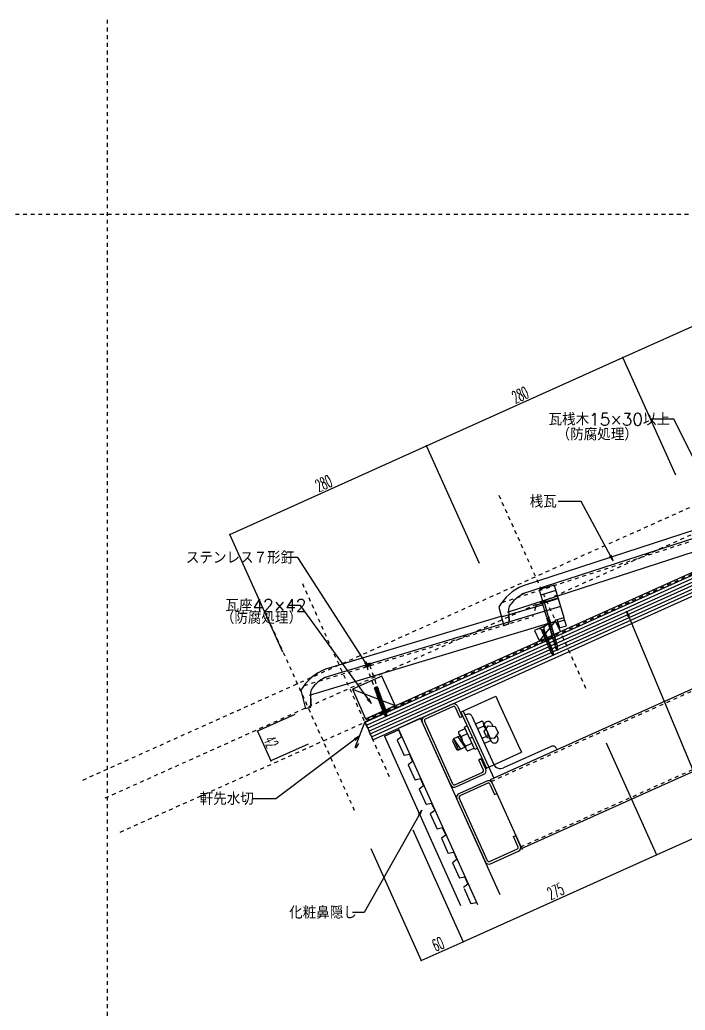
# Model space of a CAD drawing. Extents: x -1727 to 4652, y -2317 to 2357.
# Drawn here: x -113 to 752, y 1065 to 2353 of the extents above; entities that cross this region are included whole.
import ezdxf

# ---------------------------------------------------------------- set-up
doc = ezdxf.new("R2010")
doc.units = 0
doc.header["$LTSCALE"] = 5
doc.linetypes.add('DOT', pattern=[2, 1, -1])
for name, color, linetype in [('0-1', 7, 'CONTINUOUS'), ('0-2', 7, 'CONTINUOUS'), ('0-3', 7, 'CONTINUOUS'), ('0-4', 7, 'CONTINUOUS'), ('0-A', 7, 'CONTINUOUS'), ('0-F', 7, 'CONTINUOUS')]:
    doc.layers.add(name, color=color, linetype=linetype)
doc.styles.get("Standard").update_dxf_attribs({"font": 'txt.shx', "bigfont": 'extfont.shx'})

msp = doc.modelspace()

# ---------------------------------------------------------------- linework, layer by layer
at = {"layer": '0-1', "color": 7, "linetype": 'CONTINUOUS'}
for p, q in [((1261.0878, 1859.3969), (336.2538, 1443.7026)), ((561.899, 1545.1115), (583.101, 1571.1015)), ((318.8659, 1482.3881), (374.3928, 1461.2987))]:
    msp.add_line(p, q, dxfattribs=at)
at = {"layer": '0-1', "color": 7, "linetype": 'DOT'}
msp.add_line((1261.9816, 1857.3769), (337.0548, 1442.1837), dxfattribs=at)
at = {"layer": '0-1', "color": 4, "linetype": 'CONTINUOUS'}
for p, q in [((570.3188, 1596.9951), (563.7727, 1595.0814)), ((570.5402, 1596.2377), (570.3188, 1596.9951)), ((563.7727, 1595.0814), (563.9941, 1594.324)), ((563.9941, 1594.324), (570.5402, 1596.2377)), ((566.1893, 1594.5945), (565.4735, 1594.7565)), ((566.1893, 1594.5945), (565.4735, 1594.7565)), ((568.5458, 1595.2834), (566.1893, 1594.5945)), ((571.6316, 1575.9771), (566.1893, 1594.5945)), ((568.5458, 1595.2834), (569.0608, 1595.8052)), ((573.9879, 1576.667), (568.5458, 1595.2834)), ((571.6816, 1576.0441), (571.3082, 1575.3284)), ((573.9879, 1576.667), (572.0197, 1572.8944)), ((574.7017, 1574.2253), (572.7334, 1570.4528)), ((574.7017, 1574.2253), (572.7334, 1570.4528)), ((575.4155, 1571.7836), (573.4472, 1568.0111)), ((575.4155, 1571.7836), (573.4472, 1568.0111)), ((561.1323, 1561.6351), (568.8294, 1564.8501)), ((561.4035, 1560.986), (561.1323, 1561.6351)), ((569.1005, 1564.201), (561.4035, 1560.986)), ((565.1172, 1559.048), (564.7359, 1558.5479)), ((564.7359, 1558.5479), (568.9295, 1558.9381)), ((564.9957, 1559.2697), (567.7963, 1560.4394)), ((564.9957, 1559.2697), (565.0985, 1559.0235)), ((566.0856, 1556.7296), (565.4197, 1558.3239)), ((567.7963, 1560.4394), (568.3575, 1559.0959)), ((568.5482, 1558.4381), (568.9295, 1558.9381)), ((569.239, 1556.7841), (568.5482, 1558.4381)), ((568.8294, 1564.8501), (569.1005, 1564.201)), ((576.1292, 1569.342), (574.161, 1565.5694)), ((576.1292, 1569.342), (574.161, 1565.5694)), ((576.843, 1566.9003), (574.8747, 1563.1278)), ((576.843, 1566.9003), (574.8747, 1563.1278)), ((574.9916, 1562.1523), (578.4797, 1563.172)), ((575.1222, 1563.1722), (582.8696, 1536.6695)), ((578.4993, 1562.8956), (575.3356, 1561.0099)), ((579.2037, 1560.4858), (576.04, 1558.6002)), ((577.5567, 1564.4587), (576.5985, 1562.6221)), ((577.5567, 1564.4587), (576.5985, 1562.6221)), ((577.7981, 1563.9545), (585.5456, 1537.4518)), ((566.0856, 1556.7296), (565.7043, 1556.2296)), ((565.7043, 1556.2296), (569.8979, 1556.6198)), ((567.054, 1554.4112), (566.388, 1556.0055)), ((567.054, 1554.4112), (566.6726, 1553.9112)), ((566.6726, 1553.9112), (570.8662, 1554.3014)), ((568.0223, 1552.0928), (567.3564, 1553.6871)), ((568.0223, 1552.0928), (567.641, 1551.5928)), ((567.641, 1551.5928), (571.8346, 1551.983)), ((568.9907, 1549.7744), (568.3248, 1551.3687)), ((568.9907, 1549.7744), (568.6094, 1549.2744)), ((568.6094, 1549.2744), (572.803, 1549.6646)), ((569.9591, 1547.456), (569.2931, 1549.0504)), ((569.5165, 1556.1197), (569.8979, 1556.6198)), ((570.2074, 1554.4658), (569.5165, 1556.1197)), ((569.9591, 1547.456), (569.5777, 1546.956)), ((569.5777, 1546.956), (573.7713, 1547.3462)), ((570.9274, 1545.1377), (570.2615, 1546.732)), ((570.4849, 1553.8013), (570.8662, 1554.3014)), ((571.1757, 1552.1474), (570.4849, 1553.8013)), ((571.4533, 1551.483), (571.8346, 1551.983)), ((572.1441, 1549.829), (571.4533, 1551.483)), ((572.4216, 1549.1646), (572.803, 1549.6646)), ((573.1125, 1547.5106), (572.4216, 1549.1646)), ((573.39, 1546.8462), (573.7713, 1547.3462)), ((574.0809, 1545.1922), (573.39, 1546.8462)), ((579.9081, 1558.0761), (576.7444, 1556.1904)), ((580.6126, 1555.6663), (577.4488, 1553.7808)), ((581.317, 1553.2566), (578.1533, 1551.371)), ((582.0214, 1550.8468), (578.8577, 1548.9613)), ((582.7259, 1548.4372), (579.5621, 1546.5516)), ((583.4303, 1546.0274), (580.2666, 1544.1418)), ((570.9274, 1545.1377), (570.5461, 1544.6376)), ((570.5461, 1544.6376), (574.7397, 1545.0278)), ((571.8958, 1542.8193), (571.2299, 1544.4136)), ((571.8958, 1542.8193), (571.5145, 1542.3192)), ((571.5145, 1542.3192), (575.7081, 1542.7094)), ((572.8642, 1540.5009), (572.1982, 1542.0952)), ((572.8642, 1540.5009), (572.4828, 1540.0008)), ((572.4828, 1540.0008), (576.6765, 1540.391)), ((573.8326, 1538.1825), (573.1666, 1539.7768)), ((573.8326, 1538.1825), (573.4512, 1537.6825)), ((573.4512, 1537.6825), (577.6448, 1538.0727)), ((574.8009, 1535.8641), (574.135, 1537.4584)), ((574.3584, 1544.5278), (574.7397, 1545.0278)), ((575.0492, 1542.8738), (574.3584, 1544.5278)), ((574.8009, 1535.8641), (574.4196, 1535.3641)), ((574.4196, 1535.3641), (578.6132, 1535.7543)), ((575.7693, 1533.5457), (575.1034, 1535.14)), ((575.3267, 1542.2094), (575.7081, 1542.7094)), ((576.0176, 1540.5554), (575.3267, 1542.2094)), ((575.7693, 1533.5457), (575.388, 1533.0457)), ((575.388, 1533.0457), (579.5816, 1533.4359)), ((576.7377, 1531.2273), (576.0717, 1532.8217)), ((576.2951, 1539.891), (576.6765, 1540.391)), ((576.986, 1538.237), (576.2951, 1539.891)), ((577.2635, 1537.5726), (577.6448, 1538.0727)), ((577.9543, 1535.9187), (577.2635, 1537.5726)), ((578.2319, 1535.2542), (578.6132, 1535.7543)), ((578.9227, 1533.6003), (578.2319, 1535.2542)), ((579.2002, 1532.9359), (579.5816, 1533.4359)), ((579.4284, 1532.3897), (579.2002, 1532.9359)), ((584.1347, 1543.6177), (580.971, 1541.7321)), ((584.8392, 1541.2079), (581.6754, 1539.3223)), ((585.5659, 1532.6838), (583.1025, 1536.7373)), ((584.5066, 1536.3074), (585.5659, 1532.6838)), ((585.5659, 1532.6838), (585.4591, 1537.4262)), ((576.7377, 1531.2273), (576.3563, 1530.7273)), ((576.3563, 1530.7273), (580.3465, 1531.1496)), ((578.6001, 1528.7404), (577.267, 1530.5308)), ((578.3049, 1528.4692), (580.5381, 1528.7476)), ((580.3415, 1526.4016), (578.9143, 1528.3183)), ((579.5921, 1531.3158), (579.4284, 1532.3897)), ((579.9645, 1528.8739), (579.7018, 1530.5884)), ((579.7038, 1530.5836), (580.3465, 1531.1496)), ((580.0253, 1528.4402), (580.5381, 1528.7476)), ((580.3415, 1526.4016), (580.0301, 1528.4431))]:
    msp.add_line(p, q, dxfattribs=at)
at = {"layer": '0-1', "color": 4, "linetype": 'DOT'}
for p, q in [((336.7606, 1512.0763), (336.3331, 1511.9234)), ((342.2337, 1514.033), (336.7606, 1512.0763)), ((337.3606, 1512.2908), (347.359, 1484.3243)), ((341.1361, 1513.6406), (351.1344, 1485.6741)), ((351.2743, 1485.7241), (347.2191, 1484.2744)), ((347.2191, 1484.2744), (347.4691, 1483.5752)), ((351.5242, 1485.025), (347.4691, 1483.5752)), ((347.4691, 1483.5752), (348.2735, 1482.6485)), ((351.9092, 1483.9482), (347.854, 1482.4985)), ((347.854, 1482.4985), (348.104, 1481.7993)), ((352.1591, 1483.2491), (348.104, 1481.7993)), ((348.104, 1481.7993), (348.9084, 1480.8726)), ((352.5441, 1482.1724), (348.4889, 1480.7226)), ((352.794, 1481.4732), (348.7389, 1480.0235)), ((351.2743, 1485.7241), (351.5242, 1485.025)), ((351.5242, 1485.025), (351.4897, 1483.7983)), ((351.9092, 1483.9482), (352.1591, 1483.2491)), ((352.1591, 1483.2491), (352.1246, 1482.0224)), ((352.5441, 1482.1724), (352.794, 1481.4732)), ((352.794, 1481.4732), (352.7595, 1480.2465)), ((348.4889, 1480.7226), (348.7389, 1480.0235)), ((348.7389, 1480.0235), (349.5433, 1479.0967)), ((353.179, 1480.3965), (349.1238, 1478.9467)), ((349.1238, 1478.9467), (349.3738, 1478.2476)), ((353.4289, 1479.6973), (349.3738, 1478.2476)), ((349.3738, 1478.2476), (350.1782, 1477.3208)), ((353.8139, 1478.6206), (349.7587, 1477.1709)), ((349.7587, 1477.1709), (350.0087, 1476.4717)), ((354.0638, 1477.9215), (350.0087, 1476.4717)), ((350.0087, 1476.4717), (350.8131, 1475.545)), ((354.4488, 1476.8448), (350.3936, 1475.395)), ((350.3936, 1475.395), (350.6436, 1474.6958)), ((354.6987, 1476.1456), (350.6436, 1474.6958)), ((350.6436, 1474.6958), (351.448, 1473.7691)), ((355.0837, 1475.0689), (351.0285, 1473.6191)), ((351.0285, 1473.6191), (351.2785, 1472.92)), ((355.3336, 1474.3697), (351.2785, 1472.92)), ((351.2785, 1472.92), (352.0829, 1471.9932)), ((355.7186, 1473.293), (351.6634, 1471.8433)), ((351.6634, 1471.8433), (351.9134, 1471.1441)), ((355.9685, 1472.5939), (351.9134, 1471.1441)), ((351.9134, 1471.1441), (352.7178, 1470.2174)), ((356.3535, 1471.5172), (352.2983, 1470.0674)), ((352.2983, 1470.0674), (352.5483, 1469.3682)), ((356.6034, 1470.818), (352.5483, 1469.3682)), ((352.5483, 1469.3682), (353.3527, 1468.4415)), ((356.9884, 1469.7413), (352.9332, 1468.2915)), ((352.9332, 1468.2915), (353.1832, 1467.5924)), ((353.179, 1480.3965), (353.4289, 1479.6973)), ((357.2383, 1469.0421), (353.1832, 1467.5924)), ((353.4289, 1479.6973), (353.3944, 1478.4707)), ((353.8139, 1478.6206), (354.0638, 1477.9215)), ((354.0638, 1477.9215), (354.0293, 1476.6948)), ((354.4488, 1476.8448), (354.6987, 1476.1456)), ((354.6987, 1476.1456), (354.6642, 1474.9189)), ((355.0837, 1475.0689), (355.3336, 1474.3697)), ((355.3336, 1474.3697), (355.2991, 1473.1431)), ((355.7186, 1473.293), (355.9685, 1472.5939)), ((355.9685, 1472.5939), (355.934, 1471.3672)), ((356.3535, 1471.5172), (356.6034, 1470.818)), ((356.6034, 1470.818), (356.5689, 1469.5913)), ((356.9884, 1469.7413), (357.2383, 1469.0421)), ((357.2383, 1469.0421), (357.2038, 1467.8154)), ((353.1832, 1467.5924), (353.9876, 1466.6656)), ((357.6233, 1467.9654), (353.5681, 1466.5157)), ((353.5681, 1466.5157), (353.8181, 1465.8165)), ((357.8732, 1467.2663), (353.8181, 1465.8165)), ((353.8181, 1465.8165), (354.6225, 1464.8898)), ((358.2582, 1466.1896), (354.203, 1464.7398)), ((354.203, 1464.7398), (354.453, 1464.0406)), ((358.5081, 1465.4904), (354.453, 1464.0406)), ((354.453, 1464.0406), (355.2574, 1463.1139)), ((358.8931, 1464.4137), (354.8379, 1462.9639)), ((354.8379, 1462.9639), (355.0879, 1462.2648)), ((359.143, 1463.7145), (355.0879, 1462.2648)), ((355.0879, 1462.2648), (355.8923, 1461.338)), ((359.528, 1462.6378), (355.4728, 1461.1881)), ((355.4728, 1461.1881), (355.7228, 1460.4889)), ((359.7779, 1461.9387), (355.7228, 1460.4889)), ((355.7228, 1460.4889), (356.5272, 1459.5622)), ((360.1629, 1460.8619), (356.1077, 1459.4122)), ((356.1077, 1459.4122), (356.3577, 1458.713)), ((360.4128, 1460.1628), (356.3577, 1458.713)), ((356.3577, 1458.713), (357.1621, 1457.7863)), ((360.7978, 1459.0861), (356.7426, 1457.6363)), ((356.7426, 1457.6363), (356.9926, 1456.9372)), ((361.0477, 1458.3869), (356.9926, 1456.9372)), ((356.9926, 1456.9372), (357.797, 1456.0104)), ((361.4327, 1457.3102), (357.3775, 1455.8604)), ((357.3775, 1455.8604), (357.6275, 1455.1613)), ((357.6233, 1467.9654), (357.8732, 1467.2663)), ((361.6826, 1456.611), (357.6275, 1455.1613)), ((357.8732, 1467.2663), (357.8387, 1466.0396)), ((362.0676, 1455.5343), (358.0124, 1454.0846)), ((358.2582, 1466.1896), (358.5081, 1465.4904)), ((358.5081, 1465.4904), (358.4736, 1464.2637)), ((358.8931, 1464.4137), (359.143, 1463.7145)), ((359.143, 1463.7145), (359.1085, 1462.4878)), ((359.528, 1462.6378), (359.7779, 1461.9387)), ((359.7779, 1461.9387), (359.7434, 1460.712)), ((360.1629, 1460.8619), (360.4128, 1460.1628)), ((360.4128, 1460.1628), (360.3783, 1458.9361)), ((360.7978, 1459.0861), (361.0477, 1458.3869)), ((361.0477, 1458.3869), (361.0132, 1457.1602)), ((361.4327, 1457.3102), (361.6826, 1456.611)), ((361.6826, 1456.611), (361.6481, 1455.3844)), ((362.0676, 1455.5343), (362.3175, 1454.8352)), ((357.6275, 1455.1613), (358.4319, 1454.2345)), ((358.0124, 1454.0846), (358.2624, 1453.3854)), ((362.3175, 1454.8352), (358.2624, 1453.3854)), ((358.2624, 1453.3854), (359.0668, 1452.4587)), ((362.7024, 1453.7585), (358.6473, 1452.3087)), ((358.6473, 1452.3087), (358.8973, 1451.6095)), ((362.9524, 1453.0593), (358.8973, 1451.6095)), ((358.8973, 1451.6095), (359.3662, 1450.739)), ((359.3662, 1450.739), (363.3944, 1445.4267)), ((361.254, 1451.4138), (363.3944, 1445.4267)), ((362.3175, 1454.8352), (362.283, 1453.6085)), ((362.7024, 1453.7585), (362.9524, 1453.0593)), ((362.9524, 1453.0593), (363.1417, 1452.0887)), ((363.1417, 1452.0887), (363.3944, 1445.4267))]:
    msp.add_line(p, q, dxfattribs=at)
at = {"layer": '0-1', "color": 6, "linetype": 'CONTINUOUS'}
for p, q in [((393.5622, 1468.0844), (380.7119, 1463.5179)), ((334.946, 1440.1795), (394.2746, 1466.7336)), ((334.946, 1440.1795), (322.4671, 1407.4797)), ((324.4457, 1407.5947), (327.113, 1411.9651))]:
    msp.add_line(p, q, dxfattribs=at)
at = {"layer": '0-1', "color": 3, "linetype": 'CONTINUOUS'}
for points in [[(555.743, 1558.7905), (561.899, 1545.1115), (589.257, 1557.4225), (583.101, 1571.1015), (555.743, 1558.7905)], [(336.0846, 1444.0799), (374.3928, 1461.2987), (357.174, 1499.6068), (318.8659, 1482.3881), (336.0846, 1444.0799)]]:
    msp.add_lwpolyline(points, close=True, dxfattribs=at)
at = {"layer": '0-1', "color": 4, "linetype": 'CONTINUOUS'}
for centre, radius, start, end in [((573.6057, 1575.2744), 2.2981, 178.653, 234.9546), ((574.3172, 1572.8404), 2.2981, 178.653, 234.9546), ((573.1359, 1575.0927), 1.79, 331.0139, 421.5763), ((573.8497, 1572.6511), 1.79, 331.0139, 421.5763), ((574.5634, 1570.2094), 1.79, 331.0139, 421.5763), ((561.8145, 1557.2289), 3.7795, 32.6805, 96.244), ((565.373, 1559.337), 1.0142, 231.0819, 275.9133), ((565.4146, 1559.199), 0.3335, 206.9354, 268.7778), ((565.0175, 1572.9601), 14.0999, 271.5848, 277.0489), ((568.0915, 1539.8714), 18.641, 93.5081, 98.061), ((569.3662, 1538.9813), 20.1563, 93.2798, 97.4642), ((565.6333, 1579.6838), 21.2472, 273.5551, 277.2727), ((571.4839, 1561.2677), 3.7795, 129.0957, 192.6593), ((568.1791, 1557.333), 1.7719, 64.9433, 88.9027), ((568.2972, 1558.339), 0.2698, 21.5537, 84.5104), ((575.031, 1570.3987), 2.2981, 178.653, 234.9546), ((575.7447, 1567.9571), 2.2981, 178.653, 234.9546), ((576.4585, 1565.5154), 2.2981, 178.653, 234.9546), ((577.1723, 1563.0738), 2.2981, 178.653, 203.1074), ((575.2772, 1567.7678), 1.79, 331.0139, 421.5763), ((575.9909, 1565.3261), 1.79, 331.0139, 421.5763), ((576.7047, 1562.8845), 1.79, 9.1682, 61.5763), ((566.3414, 1557.0186), 1.0142, 231.0819, 275.9133), ((566.3829, 1556.8807), 0.3335, 206.9354, 268.7778), ((565.9859, 1570.6417), 14.0999, 271.5848, 277.0489), ((569.0598, 1537.553), 18.641, 93.5081, 98.061), ((567.3097, 1554.7003), 1.0142, 231.0819, 275.9133), ((567.3513, 1554.5623), 0.3335, 206.9354, 268.7778), ((566.9542, 1568.3233), 14.0999, 271.5848, 277.0489), ((570.0282, 1535.2346), 18.641, 93.5081, 98.061), ((568.2781, 1552.3819), 1.0142, 231.0819, 275.9133), ((570.3346, 1536.6629), 20.1563, 93.2798, 97.4642), ((566.6017, 1577.3654), 21.2472, 273.5551, 277.2727), ((568.3197, 1552.2439), 0.3335, 206.9354, 268.7778), ((567.9226, 1566.005), 14.0999, 271.5848, 277.0489), ((570.9966, 1532.9162), 18.641, 93.5081, 98.061), ((569.2465, 1550.0635), 1.0142, 231.0819, 275.9133), ((571.3029, 1534.3445), 20.1563, 93.2798, 97.4642), ((567.5701, 1575.047), 21.2472, 273.5551, 277.2727), ((569.288, 1549.9255), 0.3335, 206.9354, 268.7778), ((569.1474, 1555.0146), 1.7719, 64.9433, 88.9027), ((568.891, 1563.6866), 14.0999, 271.5848, 277.0489), ((569.2656, 1556.0206), 0.2698, 21.5537, 84.5104), ((571.965, 1530.5978), 18.641, 93.5081, 98.061), ((570.2149, 1547.7451), 1.0142, 231.0819, 275.9133), ((572.2713, 1532.0262), 20.1563, 93.2798, 97.4642), ((568.5385, 1572.7287), 21.2472, 273.5551, 277.2727), ((570.2564, 1547.6071), 0.3335, 206.9354, 268.7778), ((570.1158, 1552.6963), 1.7719, 64.9433, 88.9027), ((569.8593, 1561.3682), 14.0999, 271.5848, 277.0489), ((570.234, 1553.7022), 0.2698, 21.5537, 84.5104), ((572.9333, 1528.2794), 18.641, 93.5081, 98.061), ((573.2397, 1529.7078), 20.1563, 93.2798, 97.4642), ((569.5068, 1570.4103), 21.2472, 273.5551, 277.2727), ((571.0842, 1550.3779), 1.7719, 64.9433, 88.9027), ((571.2024, 1551.3838), 0.2698, 21.5537, 84.5104), ((574.208, 1527.3894), 20.1563, 93.2798, 97.4642), ((570.4752, 1568.0919), 21.2472, 273.5551, 277.2727), ((572.0526, 1548.0595), 1.7719, 64.9433, 88.9027), ((572.1707, 1549.0655), 0.2698, 21.5537, 84.5104), ((573.0209, 1545.7411), 1.7719, 64.9433, 88.9027), ((573.1391, 1546.7471), 0.2698, 21.5537, 84.5104), ((571.1832, 1545.4267), 1.0142, 231.0819, 275.9133), ((571.2248, 1545.2887), 0.3335, 206.9354, 268.7778), ((570.8277, 1559.0498), 14.0999, 271.5848, 277.0489), ((573.9017, 1525.9611), 18.641, 93.5081, 98.061), ((572.1516, 1543.1083), 1.0142, 231.0819, 275.9133), ((572.1931, 1542.9703), 0.3335, 206.9354, 268.7778), ((571.7961, 1556.7314), 14.0999, 271.5848, 277.0489), ((574.8701, 1523.6427), 18.641, 93.5081, 98.061), ((573.12, 1540.7899), 1.0142, 231.0819, 275.9133), ((575.1764, 1525.071), 20.1563, 93.2798, 97.4642), ((571.4436, 1565.7735), 21.2472, 273.5551, 277.2727), ((573.1615, 1540.652), 0.3335, 206.9354, 268.7778), ((572.7645, 1554.413), 14.0999, 271.5848, 277.0489), ((575.8384, 1521.3243), 18.641, 93.5081, 98.061), ((574.0883, 1538.4715), 1.0142, 231.0819, 275.9133), ((576.1448, 1522.7526), 20.1563, 93.2798, 97.4642), ((572.4119, 1563.4551), 21.2472, 273.5551, 277.2727), ((574.1299, 1538.3336), 0.3335, 206.9354, 268.7778), ((573.9893, 1543.4227), 1.7719, 64.9433, 88.9027), ((573.7328, 1552.0946), 14.0999, 271.5848, 277.0489), ((574.1075, 1544.4287), 0.2698, 21.5537, 84.5104), ((576.8068, 1519.0059), 18.641, 93.5081, 98.061), ((575.0567, 1536.1532), 1.0142, 231.0819, 275.9133), ((577.1132, 1520.4342), 20.1563, 93.2798, 97.4642), ((573.3803, 1561.1367), 21.2472, 273.5551, 277.2727), ((575.0983, 1536.0152), 0.3335, 206.9354, 268.7778), ((574.9577, 1541.1043), 1.7719, 64.9433, 88.9027), ((574.7012, 1549.7763), 14.0999, 271.5848, 277.0489), ((575.0758, 1542.1103), 0.2698, 21.5537, 84.5104), ((577.7752, 1516.6875), 18.641, 93.5081, 98.061), ((576.0251, 1533.8348), 1.0142, 231.0819, 275.9133), ((578.0815, 1518.1158), 20.1563, 93.2798, 97.4642), ((574.3487, 1558.8183), 21.2472, 273.5551, 277.2727), ((576.0666, 1533.6968), 0.3335, 206.9354, 268.7778), ((575.926, 1538.7859), 1.7719, 64.9433, 88.9027), ((575.6696, 1547.4579), 14.0999, 271.5848, 277.0489), ((576.0442, 1539.7919), 0.2698, 21.5537, 84.5104), ((578.7436, 1514.3691), 18.641, 93.5081, 98.061), ((579.0499, 1515.7975), 20.1563, 93.2798, 97.4642), ((575.317, 1556.5), 21.2472, 273.5551, 277.2727), ((576.8944, 1536.4676), 1.7719, 64.9433, 88.9027), ((577.0126, 1537.4735), 0.2698, 21.5537, 84.5104), ((580.0183, 1513.4791), 20.1563, 93.2798, 97.4642), ((576.2854, 1554.1816), 21.2472, 273.5551, 277.2727), ((577.8628, 1534.1492), 1.7719, 64.9433, 88.9027), ((577.981, 1535.1551), 0.2698, 21.5537, 84.5104), ((578.8312, 1531.8308), 1.7719, 64.9433, 88.9027), ((578.9493, 1532.8368), 0.2698, 21.5537, 84.5104), ((583.6211, 1535.9235), 0.9653, 23.4572, 122.5264), ((585.4596, 1536.4609), 0.9653, 90.0638, 189.133), ((576.9935, 1531.5164), 1.0142, 231.0819, 275.9133), ((577.035, 1531.3784), 0.3335, 206.9354, 268.7778), ((576.6379, 1545.1395), 14.0999, 271.5848, 277.0489), ((579.7119, 1512.0507), 18.641, 93.5081, 98.061), ((495.9483, 1550.6008), 85.2785, 344.9583, 345.1329), ((578.9834, 1529.9035), 1.5866, 244.6803, 267.503), ((577.5041, 1541.8643), 10.7529, 274.6094, 281.1902), ((577.0675, 1544.8027), 16.1352, 274.6369, 278.0841), ((555.478, 1755.2733), 225.8005, 275.8701, 276.1028), ((578.4902, 1533.3035), 5.0032, 274.8629, 281.702), ((579.9033, 1525.4088), 3.4656, 88.9879, 99.4107), ((579.4529, 1530.4845), 0.2698, 21.5537, 83.5019), ((579.8664, 1527.0819), 1.3709, 83.1187, 105.2898), ((579.5998, 1529.5551), 1.7607, 64.9051, 90.2895), ((579.9457, 1527.4223), 1.4517, 65.9148, 89.2579)]:
    msp.add_arc(centre, radius, start, end, dxfattribs=at)
at = {"layer": '0-1', "color": 4, "linetype": 'DOT'}
for centre, radius, start, end in [((336.3079, 1513.032), 1.1089, 128.0452, 271.3002), ((343.644, 1500.7812), 15.3804, 97.9185, 121.4269), ((341.6272, 1514.9338), 1.0859, 303.9506, 455.3947)]:
    msp.add_arc(centre, radius, start, end, dxfattribs=at)
at = {"layer": '0-1', "color": 6, "linetype": 'CONTINUOUS'}
for centre, radius, start, end in [((394.0537, 1467.4803), 0.7787, 286.4777, 489.1336), ((323.3735, 1407.5695), 1.0724, 135.4752, 361.3493)]:
    msp.add_arc(centre, radius, start, end, dxfattribs=at)
at = {"layer": '0-2', "color": 2, "linetype": 'CONTINUOUS'}
for p, q in [((844.1967, 1705.0676), (538.8419, 1605.9453)), ((766.977, 1690.5347), (540.7799, 1617.1085)), ((520.6208, 1582.7932), (838.4897, 1685.8931)), ((581.0424, 1617.9369), (561.7065, 1612.1084)), ((561.8769, 1611.5432), (566.9824, 1594.606)), ((583.2133, 1610.735), (563.8774, 1604.9065)), ((581.0294, 1617.933), (593.7634, 1575.7259)), ((586.4619, 1600.4996), (557.9274, 1591.8906)), ((566.2257, 1594.3779), (586.3183, 1600.4345)), ((586.1254, 1601.0744), (566.7895, 1595.2459)), ((589.2068, 1590.1527), (281.8502, 1497.4234)), ((509.2169, 1589.0119), (515.7018, 1564.9719)), ((565.1222, 1591.9563), (515.2474, 1576.9223)), ((521.9292, 1586.0652), (522.7255, 1570.7778)), ((557.9274, 1591.8906), (557.0518, 1589.2916)), ((565.1222, 1591.9563), (566.2257, 1594.3779)), ((263.15, 1474.6566), (583.101, 1571.1015)), ((511.7007, 1577.2342), (284.0208, 1508.5438)), ((515.2474, 1576.9223), (511.7007, 1577.2342)), ((522.791, 1569.8034), (522.2653, 1579.7092)), ((593.8136, 1575.5596), (581.467, 1571.8346)), ((588.2556, 1562.1916), (582.4971, 1572.1454)), ((585.0226, 1572.9073), (588.2556, 1562.1916)), ((594.6435, 1572.1329), (586.0394, 1569.5371)), ((597.0466, 1564.8438), (593.8136, 1575.5596)), ((521.5452, 1566.8978), (515.7018, 1564.9719)), ((588.2556, 1562.1916), (597.0466, 1564.8438)), ((251.8784, 1481.1118), (257.8602, 1456.9418)), ((264.5264, 1477.9006), (265.0036, 1462.5999)), ((265.0487, 1461.6243), (264.7298, 1471.5389)), ((263.7426, 1458.7454), (257.8602, 1456.9418))]:
    msp.add_line(p, q, dxfattribs=at)
at = {"layer": '0-2', "color": 2, "linetype": 'DOT'}
for p, q in [((513.5019, 1595.3672), (808.1351, 1691.009)), ((557.0518, 1589.2916), (552.8597, 1576.8496)), ((256.295, 1487.3764), (552.8597, 1576.8496))]:
    msp.add_line(p, q, dxfattribs=at)
at = {"layer": '0-2', "color": 2, "linetype": 'CONTINUOUS'}
for centre, radius, start, end in [((564.6858, 1558.4766), 63.3182, 112.1821, 151.1674), ((557.5139, 1569.3886), 40.5271, 112.0714, 143.0198), ((533.3873, 1585.7891), 11.4753, 135.9538, 177.6759), ((519.6498, 1569.5941), 3.202, 298.1619, 360.3977), ((306.698, 1449.4258), 63.3182, 110.9865, 149.9718), ((299.7554, 1460.4851), 40.5271, 110.8758, 141.8242), ((275.9762, 1477.3855), 11.4753, 134.7582, 176.4803), ((261.9038, 1461.4807), 3.202, 296.9663, 359.202)]:
    msp.add_arc(centre, radius, start, end, dxfattribs=at)
at = {"layer": '0-2', "color": 2}
msp.add_point((0, 2100), dxfattribs=at)
at = {"layer": '0-3', "color": 7, "linetype": 'CONTINUOUS'}
for p, q in [((670.5064, 1913.7787), (925.8449, 2028.6795)), ((415.1678, 1798.8778), (670.5064, 1913.7787)), ((739.3588, 1760.7713), (670.5064, 1913.7787)), ((159.5289, 1683.8419), (415.1678, 1798.8778)), ((484.0202, 1645.8705), (415.1678, 1798.8778)), ((228.3813, 1530.8345), (159.5289, 1683.8419)), ((244.1624, 1449.6643), (195.4342, 1427.7684)), ((195.4342, 1427.7684), (212.6968, 1389.3514)), ((261.425, 1411.2473), (212.6968, 1389.3514)), ((648.7691, 1412.9872), (714.318, 1267.3211)), ((714.318, 1267.3211), (969.6565, 1382.222)), ((397.4375, 1299.8895), (462.9864, 1154.2234)), ((342.7221, 1275.2679), (408.271, 1129.6018)), ((463.539, 1154.4721), (714.318, 1267.3211)), ((408.271, 1129.6018), (462.9864, 1154.2234))]:
    msp.add_line(p, q, dxfattribs=at)
for points in [[(820.5815, 1666.7569), (736.859, 1833.4766), (706.859, 1833.4766)], [(657.6854, 1649.5776), (616.3604, 1726.5556), (586.3604, 1726.5556)], [(339.6695, 1511.1412), (247.8958, 1653.5958), (232.8958, 1653.5958)], [(653.0366, 1655.5944), (657.6854, 1649.5776), (655.2393, 1656.7769)], [(343.5752, 1463.8562), (251.3969, 1591.5356), (236.3969, 1591.5356)], [(675.0393, 1584.2086), (827.0024, 1220.8436), (857.0024, 1220.8436)], [(679.0862, 1577.7717), (675.0393, 1584.2086), (676.7798, 1576.8071)], [(334.5569, 1516.7691), (339.6695, 1511.1412), (336.6585, 1518.123)], [(338.1716, 1469.2054), (343.5752, 1463.8562), (340.1986, 1470.6687)], [(327.866, 1421.4312), (219.3713, 1340.0601), (189.3713, 1340.0601)], [(322.616, 1415.9312), (327.866, 1421.4312), (321.116, 1417.9312)], [(409.3192, 1325.3482), (334.1205, 1192.1014), (319.1205, 1192.1014)], [(406.7216, 1318.2022), (409.3192, 1325.3482), (404.5444, 1319.4309)]]:
    msp.add_lwpolyline(points, dxfattribs=at)
at = {"layer": '0-3', "color": 7}
for p in [(670.5064, 1913.7787), (415.1678, 1798.8778), (159.5289, 1683.8419), (195.4342, 1427.7684), (212.6968, 1389.3514), (714.318, 1267.3211), (462.9864, 1154.2234), (408.271, 1129.6018)]:
    msp.add_point(p, dxfattribs=at)
at = {"layer": '0-4', "color": 3, "linetype": 'CONTINUOUS'}
for p, q in [((335.2812, 1439.5718), (1341.2783, 1892.2694)), ((336.991, 1435.7721), (1342.9881, 1888.4698)), ((338.7009, 1431.9724), (1344.698, 1884.6701)), ((340.4107, 1428.1728), (1346.4078, 1880.8704)), ((342.1206, 1424.3731), (1348.1177, 1877.0708)), ((343.8304, 1420.5734), (1349.8275, 1873.2711)), ((345.5402, 1416.7738), (1351.5373, 1869.4714)), ((335.2812, 1439.5718), (345.5249, 1416.7669))]:
    msp.add_line(p, q, dxfattribs=at)
at = {"layer": '0-4', "color": 4, "linetype": 'CONTINUOUS'}
for p, q in [((498.442, 1365.0097), (1396.657, 1769.2056)), ((538.8297, 1275.3047), (1437.0305, 1679.4943)), ((464.3882, 1454.6384), (505.2791, 1473.4249)), ((505.2791, 1473.4249), (509.4542, 1464.3374)), ((448.7437, 1463.0541), (412.2704, 1446.6319)), ((450.0575, 1460.1362), (413.5842, 1443.7141)), ((452.4374, 1459.2348), (458.5954, 1445.5572)), ((455.3553, 1460.5485), (461.5134, 1446.8709)), ((509.4542, 1464.3374), (534.5028, 1409.8164)), ((458.5954, 1445.5572), (461.5134, 1446.8709)), ((459.8447, 1452.551), (464.3882, 1454.6384)), ((459.8447, 1452.551), (493.243, 1379.8561)), ((462.7525, 1453.8869), (502.698, 1366.9414)), ((467.6269, 1449.8656), (465.8037, 1449.0444)), ((474.2387, 1447.357), (502.1424, 1385.3461)), ((446.7152, 1357.9546), (409.7639, 1440.0194)), ((449.6331, 1359.2685), (412.6818, 1441.3332)), ((457.4446, 1427.5805), (465.587, 1431.2445)), ((467.4441, 1434.4299), (464.7083, 1433.1984)), ((477.8383, 1404.0187), (464.7083, 1433.1984)), ((486.9539, 1440.8583), (478.8123, 1437.1952)), ((489.797, 1434.5401), (481.6561, 1430.8763)), ((488.6933, 1439.6052), (486.9539, 1440.8583)), ((488.6933, 1439.6052), (498.5419, 1417.7181)), ((490.3003, 1427.4755), (495.5038, 1434.8186)), ((490.5436, 1433.6404), (492.1658, 1430.1083)), ((495.5038, 1434.8186), (504.465, 1433.9838)), ((499.6299, 1437.8152), (501.2529, 1434.2831)), ((504.465, 1433.9838), (508.2226, 1425.8058)), ((450.2091, 1417.9019), (449.2059, 1415.2573)), ((458.8718, 1421.7994), (450.2091, 1417.9019)), ((450.2091, 1417.9019), (456.7748, 1403.3117)), ((450.2091, 1417.9019), (459.3481, 1404.4697)), ((455.7657, 1420.402), (464.9036, 1406.969)), ((457.2291, 1425.45), (457.4446, 1427.5805)), ((467.0775, 1403.5631), (457.2291, 1425.45)), ((460.2887, 1421.263), (468.4295, 1424.9256)), ((474.0096, 1419.8396), (471.2736, 1418.608)), ((495.4824, 1421.9052), (487.3407, 1418.2419)), ((494.0579, 1419.2976), (490.3003, 1427.4755)), ((503.0192, 1418.4627), (494.0579, 1419.2976)), ((498.8931, 1415.4661), (497.27, 1418.9982)), ((498.5419, 1417.7181), (498.3262, 1415.5877)), ((508.2226, 1425.8058), (503.0192, 1418.4627)), ((507.9794, 1419.6408), (506.3572, 1423.1729)), ((449.2059, 1415.2573), (454.1294, 1404.3145)), ((454.1294, 1404.3145), (456.7748, 1403.3117)), ((465.4366, 1407.2097), (456.7748, 1403.3117)), ((465.9738, 1408.6281), (474.1148, 1412.292)), ((468.8173, 1402.3098), (476.9587, 1405.9732)), ((480.5751, 1405.2495), (477.8383, 1404.0187)), ((498.3262, 1415.5877), (490.1842, 1411.9238)), ((584.8086, 1403.9029), (502.7356, 1366.9701)), ((577.3771, 1408.2349), (515.3655, 1380.3304)), ((534.5028, 1409.8164), (538.6774, 1400.73)), ((583.9879, 1405.7269), (584.8086, 1403.9029)), ((467.0775, 1403.5631), (468.8173, 1402.3098)), ((483.2297, 1390.8465), (486.1475, 1392.1604)), ((489.3888, 1377.1698), (483.2297, 1390.8465)), ((484.2233, 1391.5376), (486.3208, 1392.4814)), ((492.3066, 1378.4838), (486.1475, 1392.1604)), ((497.7865, 1381.9435), (538.6774, 1400.73)), ((493.243, 1379.8561), (497.7865, 1381.9435)), ((452.013, 1358.367), (488.4863, 1374.7891)), ((453.3267, 1355.4491), (489.8001, 1371.8712)), ((498.3777, 1365.1526), (539.4314, 1273.9682)), ((493.8247, 1363.0857), (457.3514, 1346.6636)), ((495.1385, 1360.1678), (458.6652, 1343.7457)), ((497.5184, 1359.2665), (503.6764, 1345.5889)), ((491.7962, 1257.9863), (454.8449, 1340.051)), ((494.7141, 1259.3001), (457.7628, 1341.3649)), ((503.6764, 1345.5889), (506.5943, 1346.9026)), ((528.3107, 1290.8781), (531.2285, 1292.1921)), ((534.4698, 1277.2015), (528.3107, 1290.8781)), ((537.3876, 1278.5154), (531.2285, 1292.1921)), ((497.094, 1258.3987), (533.5673, 1274.8208)), ((498.4077, 1255.4808), (534.8811, 1271.9029))]:
    msp.add_line(p, q, dxfattribs=at)
at = {"layer": '0-4', "color": 4, "linetype": 'DOT'}
for p, q in [((499.4684, 1362.7301), (1397.6829, 1766.9258)), ((537.8033, 1277.5843), (1436.0046, 1681.7741))]:
    msp.add_line(p, q, dxfattribs=at)
at = {"layer": '0-4', "color": 7, "linetype": 'CONTINUOUS'}
for p, q in [((407.5565, 1444.681), (378.375, 1431.5493)), ((510.9151, 1214.9946), (407.5565, 1444.681)), ((360.492, 1421.5497), (378.6934, 1429.7566)), ((378.375, 1431.5493), (481.3315, 1202.7566)), ((378.6934, 1429.7566), (382.7918, 1420.6359)), ((360.4897, 1421.5486), (459.3854, 1201.4881)), ((382.7918, 1420.6359), (377.0911, 1416.3269)), ((377.0911, 1416.3269), (386.0878, 1396.3954)), ((393.088, 1397.8342), (386.0878, 1396.3954)), ((393.088, 1397.8342), (397.1865, 1388.7135)), ((397.1865, 1388.7135), (391.3858, 1384.4145)), ((391.3858, 1384.4145), (400.3824, 1364.483)), ((407.3827, 1365.9118), (400.3824, 1364.483)), ((407.3827, 1365.9118), (411.4811, 1356.8011)), ((411.4811, 1356.8011), (405.7804, 1352.4921)), ((405.7804, 1352.4921), (414.7771, 1332.5606)), ((421.7773, 1333.9994), (414.7771, 1332.5606)), ((421.7774, 1333.9894), (425.8758, 1324.8787)), ((425.8758, 1324.8787), (420.1751, 1320.5697)), ((420.1751, 1320.5697), (429.1718, 1300.6382)), ((436.172, 1302.077), (429.1718, 1300.6382)), ((436.1721, 1302.067), (440.2705, 1292.9563)), ((440.2705, 1292.9563), (434.5698, 1288.6473)), ((434.5698, 1288.6473), (443.5665, 1268.7158)), ((450.5667, 1270.1546), (443.5665, 1268.7158)), ((450.5668, 1270.1446), (454.6652, 1261.0339)), ((454.6652, 1261.0339), (448.9645, 1256.7249)), ((448.9645, 1256.7249), (457.9612, 1236.7934)), ((464.9614, 1238.2322), (457.9612, 1236.7934)), ((464.9615, 1238.2222), (469.0599, 1229.1115)), ((469.0599, 1229.1115), (463.3592, 1224.8025)), ((464.0363, 1223.2897), (473.033, 1203.3582)), ((480.0332, 1204.797), (473.033, 1203.3582))]:
    msp.add_line(p, q, dxfattribs=at)
at = {"layer": '0-4', "color": 4, "linetype": 'CONTINUOUS'}
for centre, radius, start, end in [((450.7958, 1458.4955), 5, 24.2405, 114.2408), ((450.7958, 1458.4955), 1.8, 24.2405, 114.2408), ((414.3224, 1442.0724), 5, 114.2408, 204.2408), ((414.3224, 1442.0724), 1.8, 114.2408, 204.2408), ((469.6799, 1445.3064), 4.999, 24.2247, 114.2353), ((483.7437, 1435.6196), 6.148, 349.8994, 383.9016), ((472.6994, 1419.2499), 22.936, 6.6514, 41.8081), ((495.0867, 1435.7278), 5, 24.6874, 204.6725), ((463.4924, 1426.5121), 6.147, 204.5858, 238.5931), ((483.035, 1423.9033), 22.899, 186.6233, 221.8388), ((492.2759, 1416.6572), 6.148, 24.5627, 58.5774), ((503.4362, 1417.5535), 5, 204.6725, 384.6874), ((472.0379, 1407.5481), 6.158, 169.8998, 203.8544), ((579.4294, 1403.6762), 4.999, 24.2247, 114.2353), ((487.747, 1376.4308), 5, 294.2408, 384.2405), ((511.2625, 1389.4519), 10.002, 204.2316, 294.2188), ((487.747, 1376.4308), 1.8, 294.2408, 384.2405), ((451.2737, 1360.0076), 5, 204.2408, 294.2408), ((451.2737, 1360.0076), 1.8, 204.2408, 294.2408), ((495.8768, 1358.5272), 5, 24.2405, 114.2408), ((495.8768, 1358.5272), 1.8, 24.2405, 114.2408), ((459.4034, 1342.1041), 5, 114.2408, 204.2408), ((459.4034, 1342.1041), 1.8, 114.2408, 204.2408), ((532.828, 1276.4624), 1.8, 294.2408, 384.2405), ((532.828, 1276.4624), 5, 294.2408, 384.2405), ((496.3547, 1260.0393), 5, 204.2408, 294.2408), ((496.3547, 1260.0393), 1.8, 204.2408, 294.2408)]:
    msp.add_arc(centre, radius, start, end, dxfattribs=at)
at = {"layer": '0-A', "color": 7, "linetype": 'DOT'}
for p, q in [((0, 2352.946), (0, -2316.5581)), ((4635.7424, 2100), (-1726.8095, 2100))]:
    msp.add_line(p, q, dxfattribs=at)
at = {"layer": '0-F', "color": 1, "linetype": 'DOT'}
for p, q in [((1222.2684, 1927.5783), (-34.2239, 1362.9757)), ((1251.4121, 1904.321), (-5.0801, 1339.7183)), ((1270.7471, 1859.8626), (14.2549, 1295.2599)), ((622.5038, 1483.5397), (508.3158, 1737.2941)), ((367.1652, 1368.6388), (252.9772, 1622.3932)), ((208.451, 1575.9335), (322.9045, 1321.589))]:
    msp.add_line(p, q, dxfattribs=at)

# ---------------------------------------------------------------- texts
at = {"layer": '0-3', "color": 7, "width": 0.5}
for s, rotation, p in [('280', 24.2275, (530.8681, 1853.6837)), ('280', 24.2275, (275.3794, 1738.7153)), ('42', 294.1967, (203.0669, 1416.8817)), ('275', 24.2275, (576.9595, 1208.2521)), ('60', 24.2275, (427.3074, 1140.9095))]:
    msp.add_text(s, height=16, rotation=rotation, dxfattribs=at).set_placement(p)
at = {"layer": '0-3', "color": 7}
for s, p in [('瓦桟木15×30以上', (573.859, 1825.4766)), ('（防腐処理）', (584.3588, 1805.9837)), ('桟瓦', (549.3604, 1718.5556)), ('ステンレス７形釘', (102.3958, 1645.5958)), ('瓦座42×42', (153.8969, 1583.5356)), ('（防腐処理）', (147.8759, 1567.4177)), ('軒先水切', (120.3713, 1332.0601)), ('化粧鼻隠し', (236.6205, 1184.1014))]:
    msp.add_text(s, height=16, dxfattribs=at).set_placement(p)

doc.saveas('drawing.dxf')
